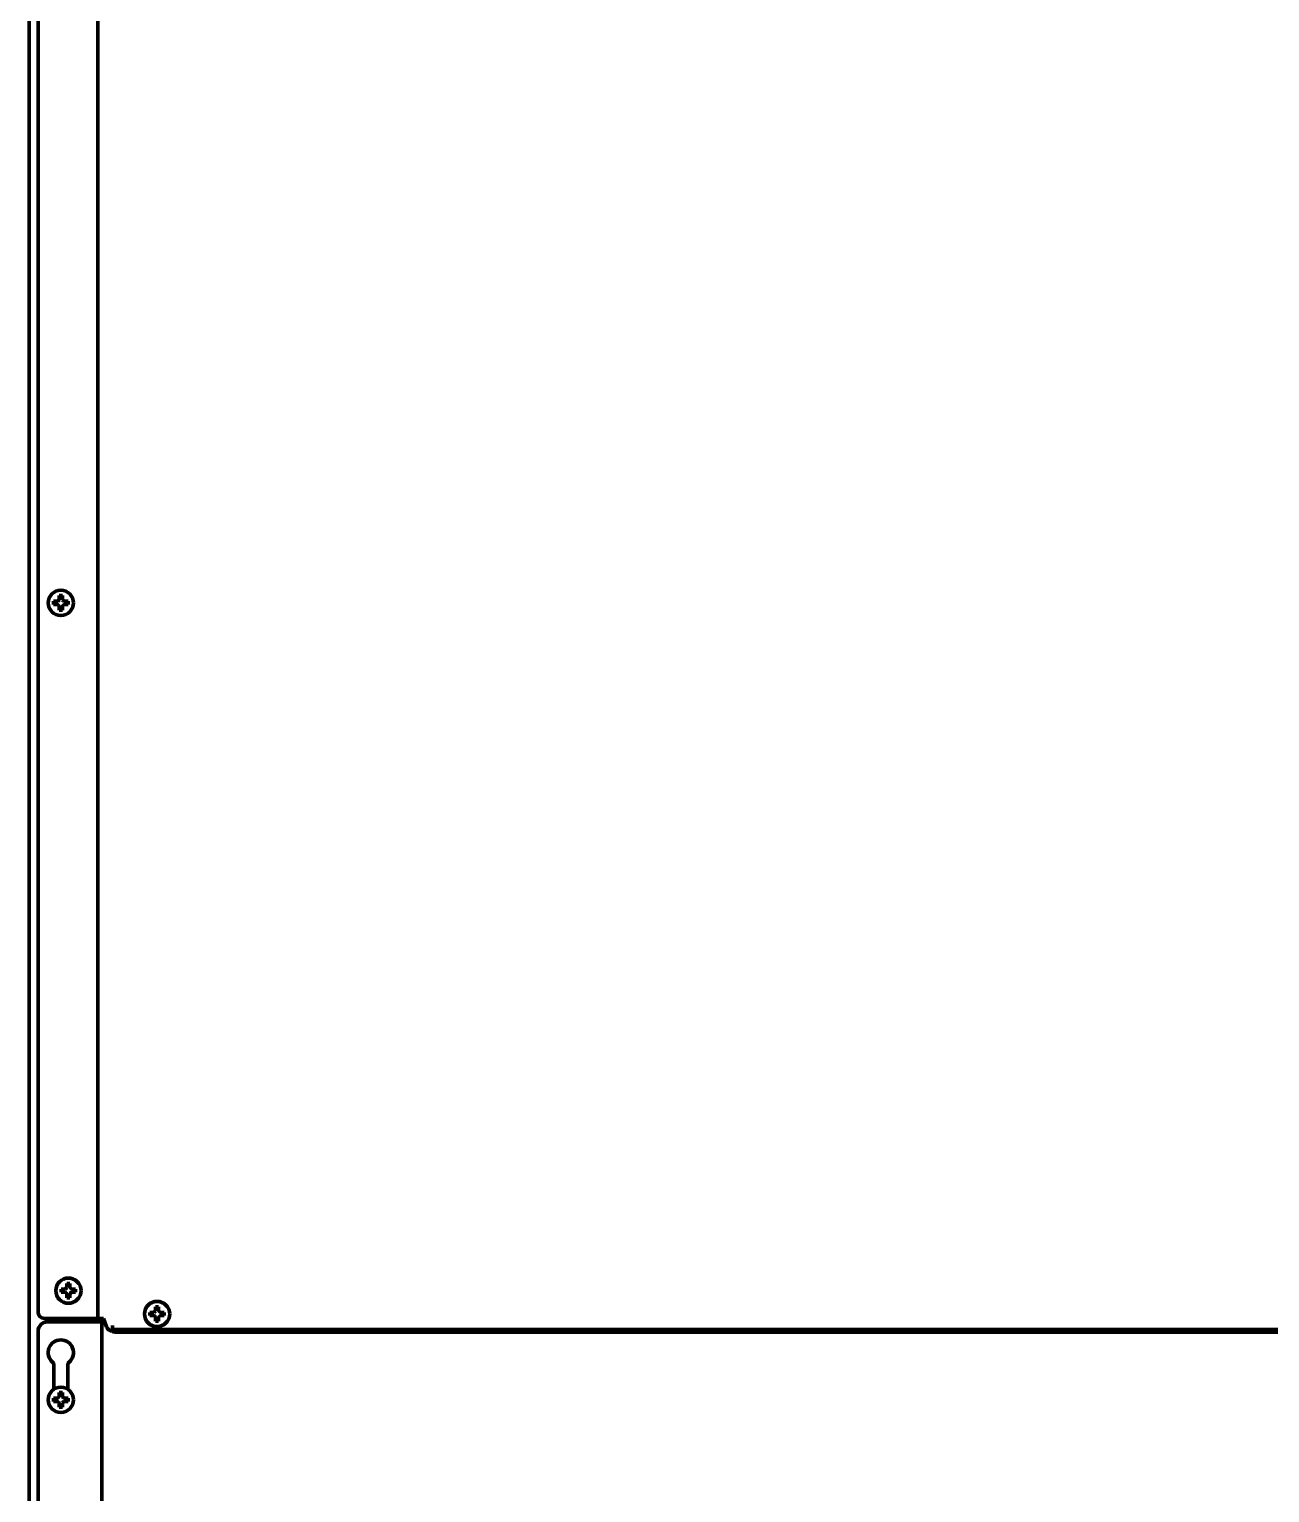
# Model space of a CAD drawing. Header units: inches. Extents: x -3055 to 7244, y 299 to 5591.
# Drawn here: x 6315.6 to 6708.7, y 2430 to 2893.8 of the extents above; entities that cross this region are included whole.
import ezdxf

# ---------------------------------------------------------------- set-up
doc = ezdxf.new("R2010")
doc.units = ezdxf.units.IN

msp = doc.modelspace()

# ---------------------------------------------------------------- linework, layer by layer
at = {"linetype": 'Continuous', "lineweight": 70}
for p, q in [((6315.57, 2146.62), (6315.57, 3798.15)), ((6318.37, 3788.2), (6318.37, 2487.22)), ((6337.27, 2485.22), (6337.27, 3783.27)), ((6323.27, 2712.02), (6323.27, 2712.52)), ((6323.27, 2711.52), (6323.27, 2712.02)), ((6327.87, 2712.52), (6327.87, 2712.02)), ((6327.87, 2712.02), (6327.87, 2711.52)), ((6325.67, 2494.02), (6325.67, 2494.52)), ((6325.67, 2493.52), (6325.67, 2494.02)), ((6330.27, 2494.52), (6330.27, 2494.02)), ((6330.27, 2494.02), (6330.27, 2493.52)), ((6353.77, 2486.62), (6353.77, 2487.12)), ((6353.77, 2486.12), (6353.77, 2486.62)), ((6358.37, 2487.12), (6358.37, 2486.62)), ((6358.37, 2486.62), (6358.37, 2486.12)), ((6336.27, 2485.22), (6320.37, 2485.22)), ((6337.57, 2484.12), (6321.37, 2484.12)), ((6336.27, 2485.22), (6337.27, 2485.22)), ((6339.07, 2485.22), (6337.27, 2485.22)), ((6338.57, 2484.12), (6337.57, 2484.12)), ((6338.57, 2167.62), (6338.57, 2485.22)), ((6339.07, 2485.22), (6340.05, 2482.54)), ((6341.93, 2482.96), (6341.93, 2481.96)), ((6341.93, 2481.96), (6341.93, 2481.78)), ((6318.37, 2172.42), (6318.37, 2481.12)), ((6341.93, 2481.78), (6341.93, 2480.98)), ((6344.93, 2481.67), (7178.22, 2481.67)), ((6344.93, 2480.87), (7178.22, 2480.87)), ((6323.32, 2462.73), (6323.32, 2470.62)), ((6327.82, 2470.62), (6327.82, 2462.73)), ((6323.27, 2459.42), (6323.27, 2459.92)), ((6323.27, 2458.92), (6323.27, 2459.42)), ((6327.87, 2459.92), (6327.87, 2459.42)), ((6327.87, 2459.42), (6327.87, 2458.92))]:
    msp.add_line(p, q, dxfattribs=at)
for centre in [(6325.57, 2712.02), (6327.97, 2494.02), (6356.07, 2486.62), (6325.57, 2459.42)]:
    msp.add_circle(centre, 4, dxfattribs=at)
for centre, radius, start, end in [((6320.37, 2487.22), 2, 180, 270), ((6321.37, 2481.12), 3, 90, 180), ((6341.93, 2483.22), 2, 200, 270), ((6325.57, 2474.42), 4, 310.5416, 229.4584), ((6322.32, 2470.62), 1, 0, 49.4584), ((6328.82, 2470.62), 1, 130.5416, 180)]:
    msp.add_arc(centre, radius, start, end, dxfattribs=at)
for centre, major_axis, start_param, end_param in [((6344.93, 2481.78), (-3, 0), 0, 1.570796), ((6344.93, 2480.98), (3, 0), 3.141593, 4.712389)]:
    msp.add_ellipse(centre, major_axis=major_axis, ratio=0.034899, start_param=start_param, end_param=end_param, dxfattribs=at)
for points in [[(6325.07, 2713.02), (6325.07, 2713.08), (6325.07, 2713.19), (6325.07, 2713.35), (6325.07, 2713.51), (6325.07, 2713.66), (6325.07, 2713.81), (6325.07, 2713.97), (6325.07, 2714.14), (6325.07, 2714.26), (6325.07, 2714.32)], [(6325.07, 2714.32), (6325.24, 2714.32), (6325.57, 2714.32), (6325.91, 2714.32), (6326.07, 2714.32)], [(6324.57, 2711.52), (6324.52, 2711.52), (6324.41, 2711.52), (6324.25, 2711.52), (6324.09, 2711.52), (6323.93, 2711.52), (6323.78, 2711.52), (6323.63, 2711.52), (6323.46, 2711.52), (6323.34, 2711.52), (6323.27, 2711.52)], [(6324.57, 2712.52), (6324.6, 2712.55), (6324.64, 2712.59), (6324.72, 2712.67), (6324.79, 2712.74), (6324.86, 2712.81), (6324.93, 2712.88), (6325, 2712.95), (6325.05, 2713), (6325.07, 2713.02)], [(6325.07, 2711.02), (6325.05, 2711.05), (6325, 2711.1), (6324.92, 2711.17), (6324.85, 2711.25), (6324.78, 2711.32), (6324.71, 2711.39), (6324.64, 2711.45), (6324.6, 2711.5), (6324.57, 2711.52)], [(6326.07, 2709.72), (6325.91, 2709.72), (6325.57, 2709.72), (6325.24, 2709.72), (6325.07, 2709.72)], [(6326.07, 2713.02), (6326.1, 2713), (6326.15, 2712.95), (6326.22, 2712.87), (6326.3, 2712.8), (6326.37, 2712.73), (6326.44, 2712.66), (6326.5, 2712.59), (6326.55, 2712.55), (6326.57, 2712.52)], [(6326.57, 2711.52), (6326.55, 2711.5), (6326.5, 2711.45), (6326.43, 2711.38), (6326.36, 2711.31), (6326.29, 2711.24), (6326.22, 2711.17), (6326.14, 2711.09), (6326.1, 2711.05), (6326.07, 2711.02)], [(6326.07, 2711.02), (6326.07, 2710.97), (6326.07, 2710.86), (6326.07, 2710.7), (6326.07, 2710.54), (6326.07, 2710.39), (6326.07, 2710.23), (6326.07, 2710.08), (6326.07, 2709.91), (6326.07, 2709.79), (6326.07, 2709.72)], [(6326.57, 2712.52), (6326.63, 2712.52), (6326.74, 2712.52), (6326.9, 2712.52), (6327.06, 2712.52), (6327.21, 2712.52), (6327.36, 2712.52), (6327.52, 2712.52), (6327.69, 2712.52), (6327.81, 2712.52), (6327.87, 2712.52)], [(6327.47, 2495.02), (6327.47, 2495.08), (6327.47, 2495.19), (6327.47, 2495.35), (6327.47, 2495.51), (6327.47, 2495.66), (6327.47, 2495.81), (6327.47, 2495.97), (6327.47, 2496.14), (6327.47, 2496.26), (6327.47, 2496.32)], [(6327.47, 2496.32), (6327.64, 2496.32), (6327.97, 2496.32), (6328.31, 2496.32), (6328.47, 2496.32)], [(6326.97, 2493.52), (6326.92, 2493.52), (6326.81, 2493.52), (6326.65, 2493.52), (6326.49, 2493.52), (6326.33, 2493.52), (6326.18, 2493.52), (6326.03, 2493.52), (6325.86, 2493.52), (6325.74, 2493.52), (6325.67, 2493.52)], [(6326.97, 2494.52), (6327, 2494.55), (6327.04, 2494.59), (6327.12, 2494.67), (6327.19, 2494.74), (6327.26, 2494.81), (6327.33, 2494.88), (6327.4, 2494.95), (6327.45, 2495), (6327.47, 2495.02)], [(6327.47, 2493.02), (6327.45, 2493.05), (6327.4, 2493.1), (6327.32, 2493.17), (6327.25, 2493.25), (6327.18, 2493.32), (6327.11, 2493.39), (6327.04, 2493.45), (6327, 2493.5), (6326.97, 2493.52)], [(6328.47, 2491.72), (6328.31, 2491.72), (6327.97, 2491.72), (6327.64, 2491.72), (6327.47, 2491.72)], [(6328.47, 2495.02), (6328.5, 2495), (6328.55, 2494.95), (6328.62, 2494.87), (6328.7, 2494.8), (6328.77, 2494.73), (6328.84, 2494.66), (6328.9, 2494.59), (6328.95, 2494.55), (6328.97, 2494.52)], [(6328.97, 2493.52), (6328.95, 2493.5), (6328.9, 2493.45), (6328.83, 2493.38), (6328.76, 2493.31), (6328.69, 2493.24), (6328.62, 2493.17), (6328.54, 2493.09), (6328.5, 2493.05), (6328.47, 2493.02)], [(6328.47, 2493.02), (6328.47, 2492.97), (6328.47, 2492.86), (6328.47, 2492.7), (6328.47, 2492.54), (6328.47, 2492.39), (6328.47, 2492.23), (6328.47, 2492.08), (6328.47, 2491.91), (6328.47, 2491.79), (6328.47, 2491.72)], [(6328.97, 2494.52), (6329.03, 2494.52), (6329.14, 2494.52), (6329.3, 2494.52), (6329.46, 2494.52), (6329.61, 2494.52), (6329.76, 2494.52), (6329.92, 2494.52), (6330.09, 2494.52), (6330.21, 2494.52), (6330.27, 2494.52)], [(6355.07, 2487.12), (6355.1, 2487.15), (6355.14, 2487.19), (6355.22, 2487.27), (6355.29, 2487.34), (6355.36, 2487.41), (6355.43, 2487.48), (6355.5, 2487.55), (6355.55, 2487.6), (6355.57, 2487.62)], [(6355.57, 2487.62), (6355.57, 2487.68), (6355.57, 2487.79), (6355.57, 2487.95), (6355.57, 2488.11), (6355.57, 2488.26), (6355.57, 2488.41), (6355.57, 2488.57), (6355.57, 2488.74), (6355.57, 2488.86), (6355.57, 2488.92)], [(6355.57, 2488.92), (6355.74, 2488.92), (6356.07, 2488.92), (6356.41, 2488.92), (6356.57, 2488.92)], [(6356.57, 2487.62), (6356.6, 2487.6), (6356.65, 2487.55), (6356.72, 2487.47), (6356.8, 2487.4), (6356.87, 2487.33), (6356.94, 2487.26), (6357, 2487.19), (6357.05, 2487.15), (6357.07, 2487.12)], [(6357.07, 2487.12), (6357.13, 2487.12), (6357.24, 2487.12), (6357.4, 2487.12), (6357.56, 2487.12), (6357.71, 2487.12), (6357.86, 2487.12), (6358.02, 2487.12), (6358.19, 2487.12), (6358.31, 2487.12), (6358.37, 2487.12)], [(6355.07, 2486.12), (6355.02, 2486.12), (6354.91, 2486.12), (6354.75, 2486.12), (6354.59, 2486.12), (6354.43, 2486.12), (6354.28, 2486.12), (6354.13, 2486.12), (6353.96, 2486.12), (6353.84, 2486.12), (6353.77, 2486.12)], [(6355.57, 2485.62), (6355.55, 2485.65), (6355.5, 2485.7), (6355.42, 2485.77), (6355.35, 2485.85), (6355.28, 2485.92), (6355.21, 2485.99), (6355.14, 2486.05), (6355.1, 2486.1), (6355.07, 2486.12)], [(6356.57, 2484.32), (6356.41, 2484.32), (6356.07, 2484.32), (6355.74, 2484.32), (6355.57, 2484.32)], [(6357.07, 2486.12), (6357.05, 2486.1), (6357, 2486.05), (6356.93, 2485.98), (6356.86, 2485.91), (6356.79, 2485.84), (6356.72, 2485.77), (6356.64, 2485.69), (6356.6, 2485.65), (6356.57, 2485.62)], [(6356.57, 2485.62), (6356.57, 2485.57), (6356.57, 2485.46), (6356.57, 2485.3), (6356.57, 2485.14), (6356.57, 2484.99), (6356.57, 2484.83), (6356.57, 2484.68), (6356.57, 2484.51), (6356.57, 2484.39), (6356.57, 2484.32)], [(6324.57, 2458.92), (6324.52, 2458.92), (6324.41, 2458.92), (6324.25, 2458.92), (6324.09, 2458.92), (6323.93, 2458.92), (6323.78, 2458.92), (6323.63, 2458.92), (6323.46, 2458.92), (6323.34, 2458.92), (6323.27, 2458.92)], [(6324.57, 2459.92), (6324.6, 2459.95), (6324.64, 2459.99), (6324.72, 2460.07), (6324.79, 2460.14), (6324.86, 2460.21), (6324.93, 2460.28), (6325, 2460.35), (6325.05, 2460.4), (6325.07, 2460.42)], [(6325.07, 2458.42), (6325.05, 2458.45), (6325, 2458.5), (6324.92, 2458.57), (6324.85, 2458.65), (6324.78, 2458.72), (6324.71, 2458.79), (6324.64, 2458.85), (6324.6, 2458.9), (6324.57, 2458.92)], [(6325.07, 2460.42), (6325.07, 2460.48), (6325.07, 2460.59), (6325.07, 2460.75), (6325.07, 2460.91), (6325.07, 2461.06), (6325.07, 2461.21), (6325.07, 2461.37), (6325.07, 2461.54), (6325.07, 2461.66), (6325.07, 2461.72)], [(6325.07, 2461.72), (6325.24, 2461.72), (6325.57, 2461.72), (6325.91, 2461.72), (6326.07, 2461.72)], [(6326.07, 2460.42), (6326.1, 2460.4), (6326.15, 2460.35), (6326.22, 2460.27), (6326.3, 2460.2), (6326.37, 2460.13), (6326.44, 2460.06), (6326.5, 2459.99), (6326.55, 2459.95), (6326.57, 2459.92)], [(6326.57, 2458.92), (6326.55, 2458.9), (6326.5, 2458.85), (6326.43, 2458.78), (6326.36, 2458.71), (6326.29, 2458.64), (6326.22, 2458.57), (6326.14, 2458.49), (6326.1, 2458.45), (6326.07, 2458.42)], [(6326.57, 2459.92), (6326.63, 2459.92), (6326.74, 2459.92), (6326.9, 2459.92), (6327.06, 2459.92), (6327.21, 2459.92), (6327.36, 2459.92), (6327.52, 2459.92), (6327.69, 2459.92), (6327.81, 2459.92), (6327.87, 2459.92)], [(6326.07, 2457.12), (6325.91, 2457.12), (6325.57, 2457.12), (6325.24, 2457.12), (6325.07, 2457.12)], [(6326.07, 2458.42), (6326.07, 2458.37), (6326.07, 2458.26), (6326.07, 2458.1), (6326.07, 2457.94), (6326.07, 2457.79), (6326.07, 2457.63), (6326.07, 2457.48), (6326.07, 2457.31), (6326.07, 2457.19), (6326.07, 2457.12)]]:
    msp.add_open_spline(points, degree=3, dxfattribs=at)
for points in [[(6326.07, 2714.32), (6326.07, 2714.12), (6326.07, 2713.91), (6326.07, 2713.59), (6326.07, 2713.48), (6326.07, 2713.25), (6326.07, 2713.14), (6326.07, 2713.02)], [(6323.27, 2712.52), (6323.48, 2712.52), (6323.69, 2712.52), (6324.01, 2712.52), (6324.12, 2712.52), (6324.34, 2712.52), (6324.46, 2712.52), (6324.57, 2712.52)], [(6325.07, 2709.72), (6325.07, 2709.93), (6325.07, 2710.14), (6325.07, 2710.46), (6325.07, 2710.57), (6325.07, 2710.79), (6325.07, 2710.91), (6325.07, 2711.02)], [(6327.87, 2711.52), (6327.67, 2711.52), (6327.46, 2711.52), (6327.14, 2711.52), (6327.03, 2711.52), (6326.8, 2711.52), (6326.69, 2711.52), (6326.57, 2711.52)], [(6328.47, 2496.32), (6328.47, 2496.12), (6328.47, 2495.91), (6328.47, 2495.59), (6328.47, 2495.48), (6328.47, 2495.25), (6328.47, 2495.14), (6328.47, 2495.02)], [(6325.67, 2494.52), (6325.88, 2494.52), (6326.09, 2494.52), (6326.41, 2494.52), (6326.52, 2494.52), (6326.74, 2494.52), (6326.86, 2494.52), (6326.97, 2494.52)], [(6327.47, 2491.72), (6327.47, 2491.93), (6327.47, 2492.14), (6327.47, 2492.46), (6327.47, 2492.57), (6327.47, 2492.79), (6327.47, 2492.91), (6327.47, 2493.02)], [(6330.27, 2493.52), (6330.07, 2493.52), (6329.86, 2493.52), (6329.54, 2493.52), (6329.43, 2493.52), (6329.2, 2493.52), (6329.09, 2493.52), (6328.97, 2493.52)], [(6353.77, 2487.12), (6353.98, 2487.12), (6354.19, 2487.12), (6354.51, 2487.12), (6354.62, 2487.12), (6354.84, 2487.12), (6354.96, 2487.12), (6355.07, 2487.12)], [(6356.57, 2488.92), (6356.57, 2488.72), (6356.57, 2488.51), (6356.57, 2488.19), (6356.57, 2488.08), (6356.57, 2487.85), (6356.57, 2487.74), (6356.57, 2487.62)], [(6355.57, 2484.32), (6355.57, 2484.53), (6355.57, 2484.74), (6355.57, 2485.06), (6355.57, 2485.17), (6355.57, 2485.39), (6355.57, 2485.51), (6355.57, 2485.62)], [(6358.37, 2486.12), (6358.17, 2486.12), (6357.96, 2486.12), (6357.64, 2486.12), (6357.53, 2486.12), (6357.3, 2486.12), (6357.19, 2486.12), (6357.07, 2486.12)], [(6323.27, 2459.92), (6323.48, 2459.92), (6323.69, 2459.92), (6324.01, 2459.92), (6324.12, 2459.92), (6324.34, 2459.92), (6324.46, 2459.92), (6324.57, 2459.92)], [(6326.07, 2461.72), (6326.07, 2461.52), (6326.07, 2461.31), (6326.07, 2460.99), (6326.07, 2460.88), (6326.07, 2460.65), (6326.07, 2460.54), (6326.07, 2460.42)], [(6327.87, 2458.92), (6327.67, 2458.92), (6327.46, 2458.92), (6327.14, 2458.92), (6327.03, 2458.92), (6326.8, 2458.92), (6326.69, 2458.92), (6326.57, 2458.92)], [(6325.07, 2457.12), (6325.07, 2457.33), (6325.07, 2457.54), (6325.07, 2457.86), (6325.07, 2457.97), (6325.07, 2458.19), (6325.07, 2458.31), (6325.07, 2458.42)]]:
    msp.add_open_spline(points, degree=3, knots=[0, 0, 0, 0, 0.5, 0.5, 0.75, 0.75, 1, 1, 1, 1], dxfattribs=at)

doc.saveas('drawing.dxf')
